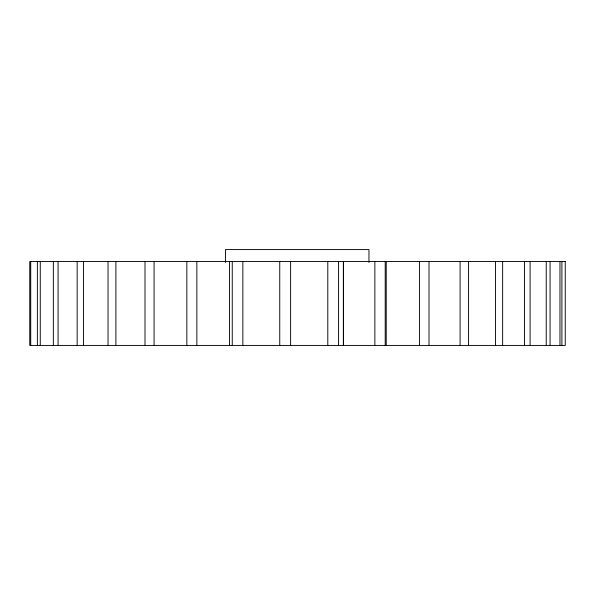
<?xml version="1.0" encoding="UTF-8"?>
<svg xmlns="http://www.w3.org/2000/svg" width="595" height="595" viewBox="0 0 595 595"><rect width="100%" height="100%" fill="white"/><g stroke="black" fill="none" stroke-linecap="round" stroke-linejoin="round"><path stroke-width="0.89" d="M561.911 261.555L561.911 345.427M559.969 261.555L559.969 345.427M550.07 261.555L550.07 345.427M546.247 261.555L546.247 345.427M530.1 261.555L530.1 345.427M524.522 261.555L524.522 345.427M502.641 261.555L502.641 345.427M495.486 261.555L495.486 345.427M468.577 261.555L468.577 345.427M460.076 261.555L460.076 345.427M429.01 261.555L429.01 345.427M419.438 261.555L419.438 345.427M386.229 261.555L386.229 345.427M385.203 261.555L385.203 345.427M374.865 261.555L374.865 345.427M368.952 262.477L368.952 249.573L225.46 249.573L225.46 262.477M343.538 261.555L343.538 345.427M343.36 261.555L343.36 345.427M338.57 261.555L338.57 345.427M327.793 261.555L327.793 345.427M290.613 261.555L290.613 345.427M279.747 261.555L279.747 345.427M242.857 261.555L242.857 345.427M232.258 261.555L232.258 345.427M229.544 261.555L229.544 345.427M196.856 261.555L196.856 345.427M186.852 261.555L186.852 345.427M154.075 261.555L154.075 345.427M145.002 261.555L145.002 345.427M115.899 261.555L115.899 345.427M108.037 261.555L108.037 345.427M83.545 261.555L83.545 345.427M77.157 261.555L77.157 345.427M58.065 261.555L58.065 345.427M53.342 261.555L53.342 345.427M40.267 261.555L40.267 345.427M37.373 261.555L37.373 345.427M30.724 261.555L30.724 345.427M565.25 261.555L29.75 261.555L29.75 345.427L565.25 345.427L565.25 261.555"/></g></svg>
